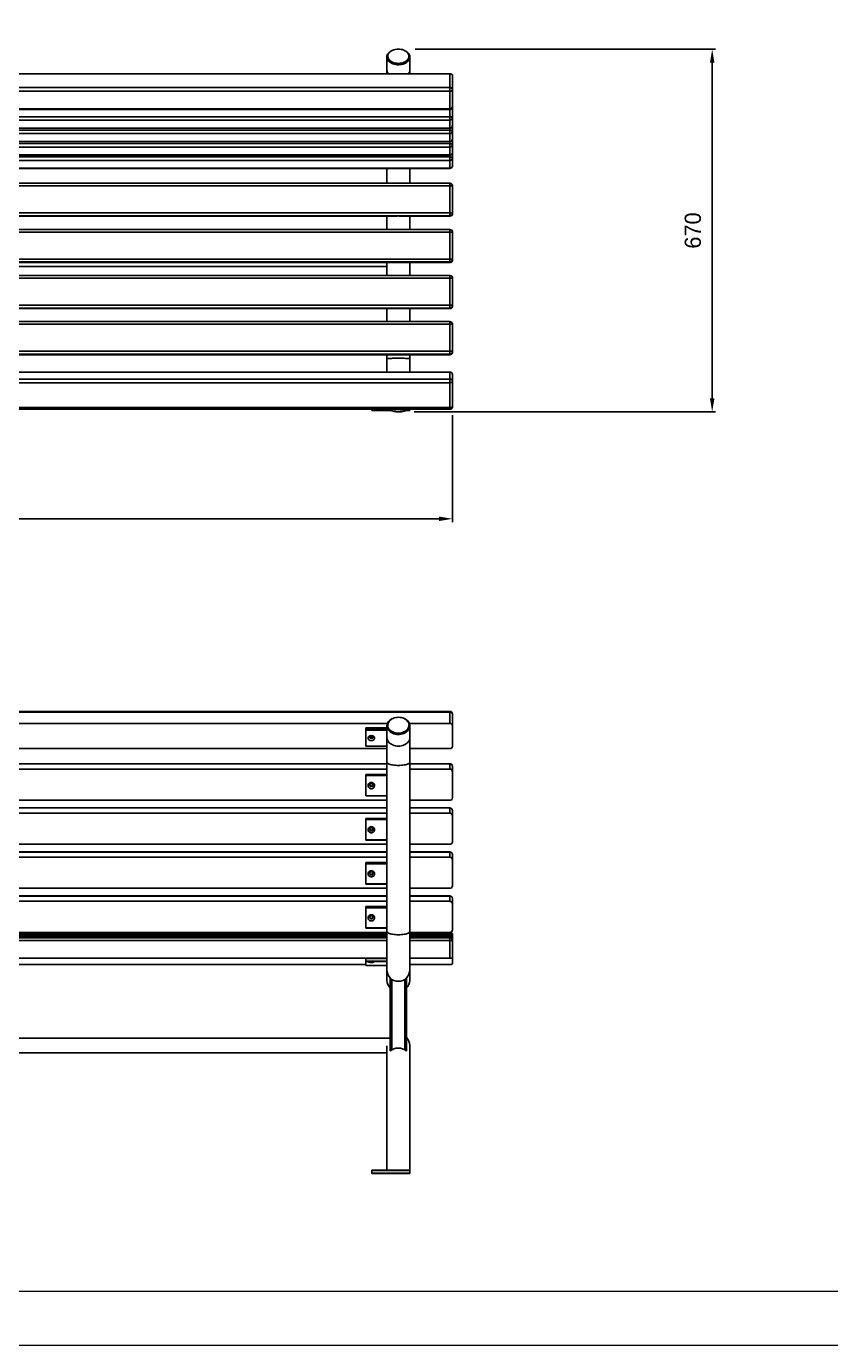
# Model space of a CAD drawing. Header units: millimetres. Extents: x 5242 to 11182, y -3002 to 1198.
# Drawn here: x 6727 to 8212, y -3002 to -567 of the extents above; entities that cross this region are included whole.
import ezdxf

# ---------------------------------------------------------------- set-up
doc = ezdxf.new("R2010")
doc.units = ezdxf.units.MM
doc.header["$PDSIZE"] = -1
doc.layers.add('KONTUR', color=7, linetype='Continuous', lineweight=15)
doc.layers.add('tabelka', color=155, linetype='Continuous')
doc.layers.add('WYMIAR', color=96, linetype='Continuous')
doc.dimstyles.new('1-1', dxfattribs={"dimtxt": 30, "dimasz": 25, "dimexe": 6.25, "dimexo": 30, "dimgap": 20.625, "dimtad": 1, "dimdec": 1, "dimtxsty": 'Standard', "dimcen": 0, "dimclrd": 2, "dimclre": 2, "dimclrt": 2, "dimadec": 0, "dimazin": 0, "dimtfac": 1, "dimtdec": 1, "dimtmove": 0, "dimatfit": 3, "dimfxl": 0, "dimarcsym": 0})

# ---------------------------------------------------------------- blocks, each defined once
blk = doc.blocks.new('tyl')
at = {"layer": 'KONTUR', "color": 0, "linetype": 'Continuous', "lineweight": -2}
for p, q in [((3912.2, 765.3), (2122.2, 765.3)), ((3912.2, 764.1), (2122.2, 764.1)), ((3912.2, 764.1), (3912.2, 765.3)), ((3912.2, 742.9), (3912.2, 764.1)), ((3917.2, 760.3), (3917.2, 739.1)), ((3796.8, 742.9), (2237.6, 742.9)), ((3796, 735), (3757.2, 735)), ((3757.2, 734.9), (3757.2, 735)), ((3757.2, 731.7), (3757.2, 734.9)), ((3757.2, 734.9), (3796, 734.9)), ((3757.2, 731), (3757.2, 731.7)), ((3757.2, 731.7), (3796, 731.7)), ((3757.2, 701.1), (3757.2, 731)), ((3757.2, 731), (3796, 731)), ((3796, 738.6), (3796, 717.1)), ((3797.6, 739.9), (3797.6, 738.6)), ((3836.8, 738.6), (3836.8, 739.9)), ((3912.2, 742.9), (3837.6, 742.9)), ((3838.4, 717.1), (3838.4, 738.6)), ((3917.2, 739.1), (3917.2, 700.8)), ((3796, 717.1), (3796, 671.8)), ((3838.4, 671.8), (3838.4, 717.1)), ((3796, 696.9), (2238.4, 696.9)), ((3757.2, 700.9), (3757.2, 701.1)), ((3757.2, 701.1), (3796, 701.1)), ((3757.2, 700.9), (3796, 700.9)), ((3912.2, 696.9), (3838.4, 696.9)), ((3796, 668.7), (2238.4, 668.7)), ((3796, 668.4), (2238.4, 668.4)), ((3796, 658.8), (2238.4, 658.8)), ((3796, 671.8), (3796, 359.3)), ((3838.4, 359.3), (3838.4, 671.8)), ((3912.2, 668.7), (3838.4, 668.7)), ((3912.2, 668.4), (3838.4, 668.4)), ((3912.2, 658.8), (3838.4, 658.8)), ((3912.2, 668.4), (3912.2, 668.7)), ((3912.2, 658.8), (3912.2, 668.4)), ((3917.2, 663.7), (3917.2, 654)), ((3796, 649.1), (3757.2, 649.1)), ((3757.2, 647.6), (3757.2, 649.1)), ((3757.2, 649.1), (3757.2, 649.1)), ((3757.2, 649.1), (3796, 649.1)), ((3757.2, 647), (3757.2, 647.6)), ((3757.2, 647.6), (3796, 647.6)), ((3757.2, 609.7), (3757.2, 647)), ((3757.2, 647), (3796, 647)), ((3917.2, 654), (3917.2, 606.2)), ((3757.2, 609.3), (3757.2, 609.7)), ((3757.2, 609.7), (3796, 609.7)), ((3757.2, 609.3), (3796, 609.3)), ((3796, 601.4), (2238.4, 601.4)), ((3796, 587.3), (2238.4, 587.3)), ((3796, 587.1), (2238.4, 587.1)), ((3912.2, 601.4), (3838.4, 601.4)), ((3912.2, 587.3), (3838.4, 587.3)), ((3912.2, 587.1), (3838.4, 587.1)), ((3912.2, 587.1), (3912.2, 587.3)), ((3912.2, 577.5), (3912.2, 587.1)), ((3796, 577.5), (2238.4, 577.5)), ((3796, 567.8), (3757.2, 567.8)), ((3757.2, 566.3), (3757.2, 567.8)), ((3757.2, 567.8), (3757.2, 567.8)), ((3757.2, 567.8), (3796, 567.8)), ((3757.2, 565.7), (3757.2, 566.3)), ((3757.2, 566.3), (3796, 566.3)), ((3757.2, 528.4), (3757.2, 565.7)), ((3757.2, 565.7), (3796, 565.7)), ((3912.2, 577.5), (3838.4, 577.5)), ((3917.2, 582.3), (3917.2, 572.7)), ((3917.2, 572.7), (3917.2, 524.9)), ((3796, 520.1), (2238.4, 520.1)), ((3757.2, 528), (3757.2, 528.4)), ((3757.2, 528.4), (3796, 528.4)), ((3757.2, 528), (3796, 528)), ((3912.2, 520.1), (3838.4, 520.1)), ((3796, 506), (2238.4, 506)), ((3796, 505.8), (2238.4, 505.8)), ((3796, 496.1), (2238.4, 496.1)), ((3912.2, 506), (3838.4, 506)), ((3912.2, 505.8), (3838.4, 505.8)), ((3912.2, 496.1), (3838.4, 496.1)), ((3912.2, 505.8), (3912.2, 506)), ((3912.2, 496.1), (3912.2, 505.8)), ((3917.2, 501), (3917.2, 491.4)), ((3917.2, 491.4), (3917.2, 443.5)), ((3796, 486.5), (3757.2, 486.5)), ((3757.2, 486.4), (3757.2, 486.5)), ((3757.2, 485), (3757.2, 486.4)), ((3757.2, 486.4), (3796, 486.4)), ((3757.2, 484.3), (3757.2, 485)), ((3757.2, 485), (3796, 485)), ((3757.2, 447.1), (3757.2, 484.3)), ((3757.2, 484.3), (3796, 484.3)), ((3796, 438.8), (2238.4, 438.8)), ((3757.2, 446.7), (3757.2, 447.1)), ((3757.2, 447.1), (3796, 447.1)), ((3757.2, 446.7), (3796, 446.7)), ((3912.2, 438.8), (3838.4, 438.8)), ((3796, 424.7), (2238.4, 424.7)), ((3796, 424.4), (2238.4, 424.4)), ((3796, 414.8), (2238.4, 414.8)), ((3912.2, 424.7), (3838.4, 424.7)), ((3912.2, 424.4), (3838.4, 424.4)), ((3912.2, 414.8), (3838.4, 414.8)), ((3912.2, 424.4), (3912.2, 424.7)), ((3912.2, 414.8), (3912.2, 424.4)), ((3917.2, 419.7), (3917.2, 410)), ((3796, 405.1), (3757.2, 405.1)), ((3757.2, 403.6), (3757.2, 405.1)), ((3757.2, 405.1), (3757.2, 405.1)), ((3757.2, 405.1), (3796, 405.1)), ((3757.2, 403), (3757.2, 403.6)), ((3757.2, 403.6), (3796, 403.6)), ((3757.2, 365.7), (3757.2, 403)), ((3757.2, 403), (3796, 403)), ((3917.2, 410), (3917.2, 362.2)), ((3757.2, 365.4), (3757.2, 365.7)), ((3757.2, 365.7), (3796, 365.7)), ((3757.2, 365.4), (3796, 365.4)), ((3796, 357.4), (2238.4, 357.4)), ((2238.4, 355.8), (3796, 355.8)), ((3796, 354.8), (2238.4, 354.8)), ((3796, 354.8), (2238.4, 354.8)), ((2238.4, 353), (3796, 353)), ((3796, 351.9), (2238.4, 351.9)), ((3796, 351.9), (2238.4, 351.9)), ((2238.4, 350.2), (3796, 350.2)), ((3796, 349), (2238.4, 349)), ((3796, 349), (2238.4, 349)), ((2238.4, 347.7), (3796, 347.7)), ((3796, 342.6), (2238.4, 342.6)), ((3796, 359.3), (3796, 288.4)), ((3838.4, 288.4), (3838.4, 359.3)), ((3912.2, 357.4), (3838.4, 357.4)), ((3838.4, 355.8), (3912.2, 355.8)), ((3912.2, 354.8), (3838.4, 354.8)), ((3912.2, 354.8), (3838.4, 354.8)), ((3838.4, 353), (3912.2, 353)), ((3912.2, 351.9), (3838.4, 351.9)), ((3912.2, 351.9), (3838.4, 351.9)), ((3838.4, 350.2), (3912.2, 350.2)), ((3912.2, 349), (3838.4, 349)), ((3912.2, 349), (3838.4, 349)), ((3838.4, 347.7), (3912.2, 347.7)), ((3912.2, 342.6), (3838.4, 342.6)), ((3912.2, 355.8), (3912.2, 357.4)), ((3912.2, 354.8), (3912.2, 355.8)), ((3912.2, 353), (3912.2, 354.8)), ((3912.2, 354.8), (3912.2, 354.8)), ((3912.2, 351.9), (3912.2, 353)), ((3912.2, 350.2), (3912.2, 351.9)), ((3912.2, 351.9), (3912.2, 351.9)), ((3912.2, 349), (3912.2, 350.2)), ((3912.2, 347.7), (3912.2, 349)), ((3912.2, 349), (3912.2, 349)), ((3912.2, 342.6), (3912.2, 347.7)), ((3912.2, 309.6), (3912.2, 342.6)), ((3917.2, 352.6), (3917.2, 350.8)), ((3917.2, 350.8), (3917.2, 349.8)), ((3917.2, 349.8), (3917.2, 348)), ((3917.2, 348), (3917.2, 346.9)), ((3917.2, 346.9), (3917.2, 345.2)), ((3917.2, 345.2), (3917.2, 344)), ((3917.2, 344), (3917.2, 342.7)), ((3917.2, 342.7), (3917.2, 309.7)), ((3796, 309.6), (2238.4, 309.6)), ((3757.2, 298.1), (2277.2, 298.1)), ((3757.2, 309.6), (3757.2, 309.4)), ((3757.2, 309.4), (3757.2, 304.4)), ((3757.2, 309.4), (3796, 309.4)), ((3757.2, 304.4), (3757.2, 303.9)), ((3757.2, 304.4), (3796, 304.4)), ((3757.2, 303.9), (3796, 303.9)), ((3757.2, 296.6), (3757.2, 303.9)), ((3757.2, 296.6), (3796, 296.6)), ((3757.2, 296.6), (3757.2, 296.6)), ((3757.2, 296.6), (3796, 296.6)), ((3912.2, 309.6), (3838.4, 309.6)), ((3912.2, 298.1), (3838.4, 298.1)), ((3917.2, 309.7), (3917.2, 300)), ((3796, 288.4), (3796, 268.6)), ((3801.9, 163.3), (3801.9, 273.7)), ((3802, 151.8), (3802, 273.6)), ((3802.2, 139.3), (3802.2, 273.5)), ((3805.2, 140.4), (3805.2, 270.9)), ((3829.2, 140.5), (3829.2, 270.9)), ((3832.2, 139.4), (3832.2, 273.4)), ((3838.4, 268.6), (3838.4, 288.4)), ((3800.8, 162), (2233.6, 162)), ((3796, 148.2), (3796, -81.4)), ((3802, 163.4), (3800.8, 162)), ((3838.4, -81.4), (3838.4, 148.6)), ((2238.4, 135.1), (3796, 135.1)), ((3838.4, -81.4), (3768.4, -81.4)), ((3768.4, -81.4), (3768.4, -81.9)), ((3838.4, -81.9), (3768.4, -81.9)), ((3768.4, -81.9), (3768.4, -86.9)), ((3838.4, -86.9), (3768.4, -86.9)), ((3768.4, -86.9), (3768.4, -87.4)), ((3838.4, -87.4), (3768.4, -87.4)), ((3838.4, -81.4), (3838.4, -81.9)), ((3838.4, -81.9), (3838.4, -86.9)), ((3838.4, -86.9), (3838.4, -87.4))]:
    blk.add_line(p, q, dxfattribs=at)
at = {"layer": 'KONTUR', "color": 0, "linetype": 'Continuous', "lineweight": -2, "flags": 128}
for points in [[(3807.8, 752.7), (3807.1, 752.5), (3804.8, 751.4), (3802.6, 750), (3800.7, 748.5), (3799.1, 746.9), (3797.8, 745), (3796.9, 743.1), (3796.2, 741.1), (3796, 739), (3796.1, 737), (3796.6, 735), (3797.4, 733), (3798.5, 731.1), (3800, 729.4), (3801.8, 727.8), (3803.8, 726.4), (3806.1, 725.2), (3808.5, 724.2), (3811.1, 723.5)], [(3811.6, 726), (3814.2, 725.5), (3816.8, 725.4), (3819.5, 725.5), (3822.1, 725.8), (3824.7, 726.5), (3827.1, 727.4), (3829.3, 728.5), (3831.3, 729.8), (3833, 731.3), (3834.4, 733), (3835.5, 734.8), (3836.3, 736.7), (3836.7, 738.7), (3836.8, 740.7), (3836.4, 742.6), (3835.8, 744.6), (3834.7, 746.4), (3833.4, 748.1), (3831.7, 749.7), (3829.8, 751.1), (3827.7, 752.2), (3825.3, 753.2), (3822.8, 753.9), (3820.2, 754.3), (3817.5, 754.5), (3814.8, 754.4), (3812.2, 754), (3809.7, 753.4), (3807.3, 752.5), (3805.1, 751.4), (3803.1, 750.1), (3801.4, 748.5), (3799.9, 746.9), (3798.8, 745), (3798.1, 743.1), (3797.7, 741.2), (3797.6, 739.2), (3797.9, 737.2), (3798.6, 735.3), (3799.6, 733.5), (3801, 731.7), (3802.6, 730.2), (3804.5, 728.8), (3806.7, 727.6), (3809.1, 726.7), (3811.6, 726)], [(3797.6, 738.6), (3797.6, 737.8), (3797.9, 735.9), (3798.6, 733.9), (3799.6, 732.1), (3801, 730.4), (3802.6, 728.8), (3804.5, 727.5), (3806.7, 726.3), (3809.1, 725.3), (3811.6, 724.6)], [(3811.1, 723.5), (3813.8, 723), (3816.6, 722.8), (3819.3, 722.9), (3822.1, 723.3), (3824.7, 723.9), (3827.2, 724.7), (3829.6, 725.8), (3831.7, 727.1), (3833.6, 728.6), (3835.2, 730.3), (3836.5, 732.1), (3837.5, 734.1), (3838.1, 736.1), (3838.4, 738.1), (3838.3, 740.2), (3837.8, 742.2), (3837, 744.2), (3835.8, 746.1), (3834.4, 747.8), (3832.6, 749.4), (3830.6, 750.8), (3828.3, 752), (3826.5, 752.7)], [(3811.6, 724.6), (3814.2, 724.2), (3816.8, 724), (3819.5, 724.1), (3822.1, 724.5), (3824.7, 725.1), (3827.1, 726), (3829.3, 727.1), (3831.3, 728.5), (3833, 730), (3834.4, 731.7), (3835.5, 733.5), (3836.3, 735.4), (3836.7, 737.3), (3836.8, 738.6)], [(3767.2, 720.7), (3768.7, 720.5), (3770.1, 720.1), (3771.3, 719.4), (3772.2, 718.5), (3772.9, 717.5), (3773.2, 716.3), (3773.1, 715.2), (3772.6, 714.1), (3771.8, 713.1), (3770.7, 712.3), (3769.4, 711.8), (3767.9, 711.5), (3766.4, 711.5), (3765, 711.8), (3763.7, 712.3), (3762.6, 713.1), (3761.7, 714.1), (3761.3, 715.2), (3761.2, 716.3), (3761.5, 717.5), (3762.1, 718.5), (3763.1, 719.4), (3764.3, 720.1), (3765.7, 720.5), (3767.2, 720.7)], [(3767.2, 720.3), (3766.2, 720.1), (3765.3, 719.7), (3764.6, 719.1), (3764.2, 718.4), (3764.2, 717.6), (3764.6, 716.8), (3765.3, 716.2), (3766.2, 715.8), (3767.2, 715.7), (3768.2, 715.8), (3769.1, 716.2), (3769.8, 716.8), (3770.1, 717.6), (3770.1, 718.4), (3769.8, 719.1), (3769.1, 719.7), (3768.2, 720.1), (3767.2, 720.3)], [(3838.4, 717.1), (3838.2, 715), (3837.7, 713), (3836.8, 711), (3835.5, 709.2), (3834, 707.5), (3832.2, 705.9), (3830.1, 704.6), (3827.8, 703.4), (3825.3, 702.5), (3822.7, 701.8), (3819.9, 701.4), (3817.2, 701.3), (3814.4, 701.4), (3811.7, 701.8), (3809.1, 702.5), (3806.6, 703.4), (3804.3, 704.6), (3802.2, 705.9), (3800.4, 707.5), (3798.8, 709.2), (3797.6, 711), (3796.7, 713), (3796.2, 715), (3796, 717.1), (3796, 717.1)], [(3796, 671.8), (3796.2, 671), (3796.7, 670.2), (3797.6, 669.5), (3798.8, 668.7), (3800.4, 668.1), (3802.2, 667.5), (3804.3, 666.9), (3806.6, 666.5), (3809.1, 666.1), (3811.7, 665.9), (3814.4, 665.7), (3817.2, 665.7)], [(3817.2, 665.7), (3819.9, 665.7), (3822.7, 665.9), (3825.3, 666.1), (3827.8, 666.5), (3830.1, 666.9), (3832.2, 667.5), (3834, 668.1), (3835.5, 668.7), (3836.8, 669.5), (3837.7, 670.2), (3838.2, 671), (3838.4, 671.8)], [(3767.2, 634.1), (3768.7, 633.9), (3770.1, 633.4), (3771.3, 632.5), (3772.2, 631.4), (3772.9, 630.1), (3773.2, 628.7), (3773.1, 627.3), (3772.6, 625.9), (3771.8, 624.7), (3770.7, 623.7), (3769.4, 623), (3767.9, 622.7), (3766.4, 622.7), (3765, 623), (3763.7, 623.7), (3762.6, 624.7), (3761.7, 625.9), (3761.3, 627.3), (3761.2, 628.7), (3761.5, 630.1), (3762.1, 631.4), (3763.1, 632.5), (3764.3, 633.4), (3765.7, 633.9), (3767.2, 634.1)], [(3767.2, 632.1), (3766.2, 631.9), (3765.3, 631.4), (3764.6, 630.7), (3764.2, 629.7), (3764.2, 628.7), (3764.6, 627.8), (3765.3, 627), (3766.2, 626.5), (3767.2, 626.4), (3768.2, 626.5), (3769.1, 627), (3769.8, 627.8), (3770.1, 628.7), (3770.1, 629.7), (3769.8, 630.7), (3769.1, 631.4), (3768.2, 631.9), (3767.2, 632.1)], [(3767.2, 552.8), (3768.7, 552.6), (3770.1, 552), (3771.3, 551.2), (3772.2, 550.1), (3772.9, 548.8), (3773.2, 547.4), (3773.1, 545.9), (3772.6, 544.6), (3771.8, 543.4), (3770.7, 542.4), (3769.4, 541.7), (3767.9, 541.3), (3766.4, 541.3), (3765, 541.7), (3763.7, 542.4), (3762.6, 543.4), (3761.7, 544.6), (3761.3, 545.9), (3761.2, 547.4), (3761.5, 548.8), (3762.1, 550.1), (3763.1, 551.2), (3764.3, 552), (3765.7, 552.6), (3767.2, 552.8)], [(3767.2, 550.8), (3766.2, 550.6), (3765.3, 550.1), (3764.6, 549.3), (3764.2, 548.4), (3764.2, 547.4), (3764.6, 546.5), (3765.3, 545.7), (3766.2, 545.2), (3767.2, 545), (3768.2, 545.2), (3769.1, 545.7), (3769.8, 546.5), (3770.1, 547.4), (3770.1, 548.4), (3769.8, 549.3), (3769.1, 550.1), (3768.2, 550.6), (3767.2, 550.8)], [(3767.2, 471.4), (3768.7, 471.2), (3770.1, 470.7), (3771.3, 469.9), (3772.2, 468.8), (3772.9, 467.5), (3773.2, 466.1), (3773.1, 464.6), (3772.6, 463.2), (3771.8, 462), (3770.7, 461.1), (3769.4, 460.4), (3767.9, 460), (3766.4, 460), (3765, 460.4), (3763.7, 461.1), (3762.6, 462), (3761.7, 463.2), (3761.3, 464.6), (3761.2, 466.1), (3761.5, 467.5), (3762.1, 468.8), (3763.1, 469.9), (3764.3, 470.7), (3765.7, 471.2), (3767.2, 471.4)], [(3767.2, 469.4), (3766.2, 469.3), (3765.3, 468.8), (3764.6, 468), (3764.2, 467.1), (3764.2, 466.1), (3764.6, 465.1), (3765.3, 464.4), (3766.2, 463.9), (3767.2, 463.7), (3768.2, 463.9), (3769.1, 464.4), (3769.8, 465.1), (3770.1, 466.1), (3770.1, 467.1), (3769.8, 468), (3769.1, 468.8), (3768.2, 469.3), (3767.2, 469.4)], [(3767.2, 390.1), (3768.7, 389.9), (3770.1, 389.4), (3771.3, 388.5), (3772.2, 387.4), (3772.9, 386.1), (3773.2, 384.7), (3773.1, 383.3), (3772.6, 381.9), (3771.8, 380.7), (3770.7, 379.7), (3769.4, 379), (3767.9, 378.7), (3766.4, 378.7), (3765, 379), (3763.7, 379.7), (3762.6, 380.7), (3761.7, 381.9), (3761.3, 383.3), (3761.2, 384.7), (3761.5, 386.1), (3762.1, 387.4), (3763.1, 388.5), (3764.3, 389.4), (3765.7, 389.9), (3767.2, 390.1)], [(3767.2, 388.1), (3766.2, 387.9), (3765.3, 387.4), (3764.6, 386.7), (3764.2, 385.7), (3764.2, 384.7), (3764.6, 383.8), (3765.3, 383), (3766.2, 382.5), (3767.2, 382.4), (3768.2, 382.5), (3769.1, 383), (3769.8, 383.8), (3770.1, 384.7), (3770.1, 385.7), (3769.8, 386.7), (3769.1, 387.4), (3768.2, 387.9), (3767.2, 388.1)], [(3796, 359.3), (3796.2, 358.5), (3796.7, 357.7), (3797.6, 357), (3798.8, 356.3), (3800.4, 355.6), (3802.2, 355), (3804.3, 354.4), (3806.6, 354), (3809.1, 353.6), (3811.7, 353.4), (3814.4, 353.2), (3817.2, 353.2)], [(3817.2, 353.2), (3819.9, 353.2), (3822.7, 353.4), (3825.3, 353.6), (3827.8, 354), (3830.1, 354.4), (3832.2, 355), (3834, 355.6), (3835.5, 356.3), (3836.8, 357), (3837.7, 357.7), (3838.2, 358.5), (3838.4, 359.3)], [(3917.1, 350.8), (3917.1, 350.8), (3917.2, 350.8)], [(3917.1, 348), (3917.1, 348), (3917.2, 348)], [(3917.1, 345.1), (3917.1, 345.1), (3917.2, 345.2)], [(3773.1, 303.9), (3773.1, 303.8), (3772.6, 303.3), (3771.8, 302.8), (3770.7, 302.4), (3769.4, 302.1), (3767.9, 301.9), (3766.4, 301.9), (3765, 302.1), (3763.7, 302.4), (3762.6, 302.8), (3761.7, 303.3), (3761.3, 303.8), (3761.3, 303.9)], [(3912.2, 298.1), (3913.2, 298.1), (3914.1, 298.2), (3915, 298.4), (3915.7, 298.6), (3916.3, 298.9), (3916.8, 299.3), (3917.1, 299.6), (3917.2, 300)]]:
    blk.add_lwpolyline(points, dxfattribs=at)
at = {"layer": 'KONTUR', "color": 0, "linetype": 'Continuous', "lineweight": -2}
for centre, radius, start, end in [((3912.2, 760.3), 5, 0, 90), ((3912.7, 759.6), 4.53, 8.5523, 96.5398), ((3912.7, 738.4), 4.53, 8.5519, 96.541), ((3767.2, 720.9), 3.37, 216.1102, 323.8898), ((3912.7, 701.4), 4.53, 263.459, 351.4481), ((3912.2, 663.7), 5, 0, 90), ((3912.3, 663.5), 4.89, 1.3081, 91.2507), ((3912.3, 653.9), 4.89, 1.3088, 91.2499), ((3767.2, 630.2), 3.02, 190.4807, 349.5193), ((3912.3, 606.3), 4.89, 268.7493, 358.6919), ((3912.2, 582.3), 5, 0, 90), ((3912.3, 582.2), 4.89, 1.3085, 91.2509), ((3912.3, 572.6), 4.89, 1.3085, 91.2509), ((3767.2, 548.9), 3.02, 190.4823, 349.5177), ((3912.3, 525), 4.89, 268.7505, 358.6908), ((3912.2, 501), 5, 0, 90), ((3912.3, 500.9), 4.89, 1.3088, 91.2499), ((3912.3, 491.2), 4.89, 1.3088, 91.2499), ((3767.2, 467.6), 3.02, 190.4807, 349.5193), ((3912.3, 443.7), 4.89, 268.749, 358.6922), ((3912.2, 419.7), 5, 0, 90), ((3912.3, 419.6), 4.89, 1.3086, 91.2501), ((3912.3, 409.9), 4.89, 1.3083, 91.2508), ((3767.2, 386.2), 3.02, 190.482, 349.518), ((3912.3, 362.3), 4.89, 268.7496, 358.6913), ((3912.2, 350.8), 5, 0.0177, 90.0171), ((3912.2, 349.8), 5, 0, 90), ((3912.2, 349.8), 5, 0.018, 90.0168), ((3912.2, 348), 5, 0.0177, 90.0171), ((3912.2, 346.9), 5, 0, 90), ((3912.2, 346.9), 5, 0.018, 90.0168), ((3912.2, 345.2), 5, 0.0177, 90.0171), ((3912.2, 344), 5, 0, 90), ((3912.2, 344), 5, 0.0099, 90.0096), ((3912.2, 342.7), 5, 0.0102, 90.0096), ((3913.4, 390.4), 47.9, 268.5039, 274.4952), ((3912.2, 352.6), 5, 0, 79.4251), ((3912.2, 352.6), 5, 0.0151, 79.541), ((3913.4, 357.5), 47.9, 268.5056, 274.4935), ((3817.2, 288.4), 21.2, 180, 0), ((3814.2, 268.9), 18.2, 180.8456, 228.1338), ((3820.4, 268.7), 18, 310.8104, 359.5287), ((3817.2, 148.6), 21.2, 0, 45.0441)]:
    blk.add_arc(centre, radius, start, end, dxfattribs=at)
for points, knots in [([(3802.2, 139.3), (3802.1, 141.6), (3802.1, 146.4), (3802.1, 150), (3802, 151.8)], [0, 0, 0, 0, 0.498776, 1, 1, 1, 1]), ([(3805.2, 140.4), (3804.8, 140.1), (3804, 139.6), (3803.1, 139.2), (3802.5, 139), (3802.2, 139), (3802.2, 139.2), (3802.2, 139.3)], [0, 0, 0, 0, 0.29094, 0.529551, 0.708209, 0.854505, 1, 1, 1, 1]), ([(3829.2, 140.5), (3828.2, 141.1), (3826.2, 142.3), (3822.8, 143.4), (3819.4, 144.1), (3815.8, 144.1), (3812.3, 143.6), (3808.7, 142.5), (3806.4, 141.2), (3805.2, 140.4)], [0, 0, 0, 0, 0.138199, 0.276391, 0.41464, 0.552888, 0.69035, 0.827815, 1, 1, 1, 1]), ([(3832.2, 139.4), (3832.2, 139.3), (3832.2, 139.2), (3832, 139), (3831.6, 139.1), (3831, 139.3), (3830.1, 139.8), (3829.5, 140.3), (3829.2, 140.5)], [0, 0, 0, 0, 0.062109, 0.205293, 0.343212, 0.541858, 0.798677, 1, 1, 1, 1])]:
    blk.add_open_spline(points, degree=3, knots=knots, dxfattribs=at)
blk = doc.blocks.new('rzut')
at = {"layer": 'KONTUR', "color": 0, "linetype": 'Continuous', "lineweight": -2}
for p, q in [((-1088.4, -1017), (-1113.7, -1017)), ((-1113.7, -2807), (-1113.7, -1017)), ((-1110.5, -1012), (-1085.2, -1012)), ((-1081.4, -1017), (-1088.4, -1017)), ((-1088.4, -2807), (-1088.4, -1017)), ((-1085.2, -1012), (-1053.1, -1012)), ((-1081.4, -1017), (-1081.4, -2807)), ((-1049.3, -1017), (-1081.4, -1017)), ((-1053.1, -1012), (-1032.8, -1012)), ((-1049.3, -2807), (-1049.3, -1017)), ((-1048.1, -1017), (-1049.3, -1017)), ((-1048.1, -2807), (-1048.1, -1017)), ((-1034.3, -1017), (-1048.1, -1017)), ((-1028.1, -1017), (-1034.3, -1017)), ((-1034.3, -2807), (-1034.3, -1017)), ((-1032.8, -1012), (-1018.2, -1012)), ((-1028.1, -1017), (-1028.1, -2807)), ((-1013.4, -1017), (-1028.1, -1017)), ((-1018.2, -1012), (-1008.1, -1012)), ((-1013.4, -2807), (-1013.4, -1017)), ((-1013.2, -1017), (-1013.4, -1017)), ((-1013.2, -2807), (-1013.2, -1017)), ((-1009.6, -1017), (-1013.2, -1017)), ((-1003.3, -1017), (-1009.6, -1017)), ((-1009.6, -2807), (-1009.6, -1017)), ((-1008.1, -1012), (-993.5, -1012)), ((-1003.3, -1017), (-1003.3, -2807)), ((-988.7, -1017), (-1003.3, -1017)), ((-993.5, -1012), (-983.4, -1012)), ((-988.7, -2807), (-988.7, -1017)), ((-988.5, -1017), (-988.7, -1017)), ((-988.5, -2807), (-988.5, -1017)), ((-984.9, -1017), (-988.5, -1017)), ((-978.6, -1017), (-984.9, -1017)), ((-984.9, -2807), (-984.9, -1017)), ((-983.4, -1012), (-968.8, -1012)), ((-978.6, -1017), (-978.6, -2807)), ((-964, -1017), (-978.6, -1017)), ((-968.8, -1012), (-958.7, -1012)), ((-964, -2807), (-964, -1017)), ((-963.8, -1017), (-964, -1017)), ((-963.8, -2807), (-963.8, -1017)), ((-960.2, -1017), (-963.8, -1017)), ((-953.9, -1017), (-960.2, -1017)), ((-960.2, -2807), (-960.2, -1017)), ((-958.7, -1012), (-944.1, -1012)), ((-953.9, -1017), (-953.9, -2807)), ((-939.3, -1017), (-953.9, -1017)), ((-939.3, -2807), (-939.3, -1017)), ((-939.1, -1017), (-939.3, -1017)), ((-939.1, -2807), (-939.1, -1017)), ((-911.7, -1017), (-911.7, -2807)), ((-911.7, -1017), (-911.7, -1017)), ((-906.8, -1017), (-911.7, -1017)), ((-856.9, -1017), (-906.8, -1017)), ((-906.8, -1017), (-906.8, -2807)), ((-906.7, -1012), (-856.7, -1012)), ((-851.7, -1017), (-856.9, -1017)), ((-856.9, -2807), (-856.9, -1017)), ((-856.7, -1012), (-855.9, -1012)), ((-851.7, -1017), (-851.7, -2807)), ((-850.9, -1017), (-851.7, -1017)), ((-850.9, -1110.3), (-850.9, -1017)), ((-826.3, -1017), (-826.3, -2807)), ((-826.3, -1017), (-826.3, -1017)), ((-821.5, -1017), (-826.3, -1017)), ((-771.5, -1017), (-821.5, -1017)), ((-821.5, -1017), (-821.5, -2807)), ((-821.3, -1012), (-771.4, -1012)), ((-766.4, -1017), (-771.5, -1017)), ((-771.5, -2807), (-771.5, -1017)), ((-771.4, -1012), (-770.2, -1012)), ((-766.4, -1017), (-766.4, -2807)), ((-765.2, -1017), (-766.4, -1017)), ((-765.2, -2807), (-765.2, -1017)), ((-741.4, -1017), (-741.4, -2807)), ((-741.4, -1017), (-741.4, -1017)), ((-736.5, -1017), (-741.4, -1017)), ((-686.6, -1017), (-736.5, -1017)), ((-736.5, -1017), (-736.5, -2807)), ((-736.4, -1012), (-686.4, -1012)), ((-681.4, -1017), (-686.6, -1017)), ((-686.6, -2807), (-686.6, -1017)), ((-686.4, -1012), (-685.3, -1012)), ((-681.4, -1017), (-681.4, -2807)), ((-680.3, -1017), (-681.4, -1017)), ((-680.3, -2807), (-680.3, -1017)), ((-656.4, -1017), (-656.4, -2807)), ((-656.4, -1017), (-656.4, -1017)), ((-651.6, -1017), (-656.4, -1017)), ((-601.6, -1017), (-651.6, -1017)), ((-651.6, -1017), (-651.6, -2807)), ((-651.4, -1012), (-601.5, -1012)), ((-596.5, -1017), (-601.6, -1017)), ((-601.6, -2807), (-601.6, -1017)), ((-601.5, -1012), (-600.3, -1012)), ((-596.5, -1017), (-596.5, -2807)), ((-595.3, -1017), (-596.5, -1017)), ((-595.3, -2807), (-595.3, -1017)), ((-550.2, -1017), (-563.1, -1017)), ((-563.1, -2807), (-563.1, -1017)), ((-558.5, -1012), (-545.6, -1012)), ((-543.6, -1017), (-550.2, -1017)), ((-550.2, -2807), (-550.2, -1017)), ((-545.6, -1012), (-499.5, -1012)), ((-543.6, -1017), (-543.6, -2807)), ((-497.6, -1017), (-543.6, -1017)), ((-497.6, -2807), (-497.6, -1017)), ((-494.5, -1017), (-497.6, -1017)), ((-494.5, -2807), (-494.5, -1017)), ((-1144.6, -1092.4), (-1146.1, -1092.4)), ((-1120.7, -1090.8), (-1144.6, -1090.8)), ((-1113.7, -1090.8), (-1120.7, -1090.8)), ((-911.7, -1090.8), (-939.1, -1090.8)), ((-826.3, -1090.8), (-850.9, -1090.8)), ((-741.4, -1090.8), (-765.2, -1090.8)), ((-656.4, -1090.8), (-680.3, -1090.8)), ((-588, -1090.8), (-595.3, -1090.8)), ((-563.1, -1090.8), (-588, -1090.8)), ((-494.5, -1090.8), (-492.6, -1090.8)), ((-492.6, -1090.8), (-492.1, -1090.8)), ((-492.6, -1097.2), (-492.6, -1090.8)), ((-492.1, -1098.2), (-492.1, -1090.8)), ((-850.9, -2710.3), (-850.9, -1113.8)), ((-1146.1, -1131.6), (-1144.6, -1131.6)), ((-1144.6, -1133.2), (-1120.7, -1133.2)), ((-1120.7, -1133.2), (-1113.7, -1133.2)), ((-939.1, -1133.2), (-911.7, -1133.2)), ((-850.9, -1133.2), (-826.3, -1133.2)), ((-765.2, -1133.2), (-741.4, -1133.2)), ((-758.1, -1133.2), (-758.1, -2690.8)), ((-680.3, -1133.2), (-656.4, -1133.2)), ((-595.3, -1133.2), (-588, -1133.2)), ((-588, -1133.2), (-563.1, -1133.2)), ((-492.6, -1160.8), (-492.6, -1126.9)), ((-492.1, -1160.8), (-492.1, -1125.9)), ((-494.5, -1160.8), (-492.6, -1160.8)), ((-492.6, -1160.8), (-492.1, -1160.8))]:
    blk.add_line(p, q, dxfattribs=at)
at = {"layer": 'KONTUR', "color": 0, "linetype": 'Continuous', "lineweight": -2, "flags": 128}
for points in [[(-1113.7, -1017), (-1113.7, -1016.1), (-1113.5, -1015.1), (-1113.2, -1014.3), (-1112.8, -1013.5), (-1112.3, -1012.9), (-1111.7, -1012.4), (-1111.1, -1012.1), (-1110.5, -1012)], [(-1085.2, -1012), (-1085.9, -1012.1), (-1086.5, -1012.4), (-1087, -1012.9), (-1087.5, -1013.5), (-1087.9, -1014.3), (-1088.2, -1015.1), (-1088.4, -1016.1), (-1088.4, -1017)], [(-1032.8, -1012), (-1033.1, -1012.1), (-1033.4, -1012.4), (-1033.7, -1012.9), (-1033.9, -1013.5), (-1034.1, -1014.3), (-1034.2, -1015.1), (-1034.3, -1016.1), (-1034.3, -1017)], [(-1008.1, -1012), (-1008.4, -1012.1), (-1008.7, -1012.4), (-1008.9, -1012.9), (-1009.1, -1013.5), (-1009.3, -1014.3), (-1009.5, -1015.1), (-1009.5, -1016.1), (-1009.6, -1017)], [(-983.4, -1012), (-983.7, -1012.1), (-984, -1012.4), (-984.2, -1012.9), (-984.4, -1013.5), (-984.6, -1014.3), (-984.7, -1015.1), (-984.8, -1016.1), (-984.9, -1017)], [(-958.7, -1012), (-959, -1012.1), (-959.3, -1012.4), (-959.5, -1012.9), (-959.8, -1013.5), (-959.9, -1014.3), (-960.1, -1015.1), (-960.2, -1016.1), (-960.2, -1017)], [(-545.6, -1012), (-545.2, -1012.1), (-544.8, -1012.4), (-544.5, -1012.9), (-544.2, -1013.5), (-543.9, -1014.3), (-543.8, -1015.1), (-543.7, -1016.1), (-543.6, -1017)], [(-497.6, -1017), (-497.6, -1016.1), (-497.7, -1015.1), (-497.9, -1014.3), (-498.2, -1013.5), (-498.5, -1012.9), (-498.8, -1012.4), (-499.2, -1012.1), (-499.5, -1012)], [(-1158.7, -1117.7), (-1159.1, -1115.1), (-1159.2, -1112.4), (-1159.2, -1109.7), (-1158.8, -1107.1), (-1158.3, -1104.6), (-1157.5, -1102.2), (-1156.4, -1099.9), (-1155.3, -1098), (-1153.9, -1096.2), (-1152.4, -1094.8), (-1150.7, -1093.7), (-1149, -1092.9), (-1147.3, -1092.5), (-1145.5, -1092.5), (-1143.7, -1092.8), (-1142, -1093.5), (-1140.3, -1094.5), (-1138.8, -1095.8), (-1137.4, -1097.5), (-1136.1, -1099.4), (-1135.1, -1101.6), (-1134.2, -1103.9), (-1133.6, -1106.4), (-1133.2, -1109), (-1133, -1111.7), (-1133.1, -1114.4), (-1133.4, -1117), (-1134, -1119.5), (-1134.8, -1121.9), (-1135.8, -1124.2), (-1137, -1126.1), (-1138.4, -1127.9), (-1139.9, -1129.3), (-1141.5, -1130.4), (-1143.2, -1131.2), (-1145, -1131.6), (-1146.8, -1131.6), (-1148.6, -1131.3), (-1150.3, -1130.6), (-1152, -1129.6), (-1153.5, -1128.3), (-1154.9, -1126.6), (-1156.2, -1124.7), (-1157.2, -1122.5), (-1158.1, -1120.2), (-1158.7, -1117.7)], [(-1155.2, -1097.9), (-1155, -1097.5), (-1153.6, -1095.6), (-1152.1, -1094), (-1150.5, -1092.7), (-1148.7, -1091.7), (-1146.9, -1091.1), (-1145.1, -1090.9), (-1143.2, -1091), (-1141.4, -1091.4), (-1139.6, -1092.2), (-1137.9, -1093.4), (-1136.3, -1094.9), (-1134.9, -1096.6), (-1133.6, -1098.7), (-1132.6, -1100.9), (-1131.7, -1103.4), (-1131.1, -1106), (-1130.6, -1108.7), (-1130.5, -1111.4), (-1130.5, -1114.2), (-1130.8, -1116.9), (-1131.4, -1119.6), (-1132.2, -1122.1), (-1133.2, -1124.5), (-1134.3, -1126.6), (-1135.7, -1128.5), (-1137.2, -1130.1), (-1138.8, -1131.4), (-1140.6, -1132.4), (-1142.4, -1133), (-1144.2, -1133.2), (-1146.1, -1133.1), (-1147.9, -1132.7), (-1149.7, -1131.9), (-1151.4, -1130.7), (-1153, -1129.2), (-1154.4, -1127.5), (-1155.2, -1126.2)], [(-1144.6, -1092.4), (-1144, -1092.5), (-1142.2, -1092.8), (-1140.5, -1093.5), (-1138.8, -1094.5), (-1137.3, -1095.8), (-1135.9, -1097.5), (-1134.6, -1099.4), (-1133.6, -1101.6), (-1132.7, -1103.9), (-1132.1, -1106.4), (-1131.7, -1109), (-1131.5, -1111.7), (-1131.6, -1114.4), (-1132, -1117), (-1132.5, -1119.5), (-1133.3, -1121.9), (-1134.3, -1124.2), (-1135.5, -1126.1), (-1136.9, -1127.9), (-1138.4, -1129.3), (-1140, -1130.4), (-1141.8, -1131.2), (-1143.5, -1131.6), (-1144.6, -1131.6)], [(-588.7, -1112), (-588.7, -1109.3), (-588.7, -1106.6), (-588.6, -1103.9), (-588.6, -1101.4), (-588.5, -1099.1), (-588.5, -1097.1), (-588.4, -1095.2), (-588.3, -1093.7), (-588.3, -1092.5), (-588.2, -1091.6), (-588.1, -1091), (-588, -1090.8)], [(-494.5, -1129.7), (-494.2, -1129.3), (-493.2, -1127.9), (-492.3, -1126.1), (-491.5, -1124.2), (-490.8, -1121.9), (-490.3, -1119.5), (-489.9, -1117), (-489.7, -1114.4), (-489.6, -1111.7), (-489.7, -1109), (-490, -1106.4), (-490.4, -1103.9), (-491, -1101.6), (-491.7, -1099.4), (-492.5, -1097.5), (-493.4, -1095.8), (-494.4, -1094.5), (-494.5, -1094.4)], [(-494.5, -1094.9), (-493.6, -1096.6), (-492.8, -1098.7), (-492.1, -1100.9), (-491.5, -1103.4), (-491.1, -1106), (-490.8, -1108.7), (-490.7, -1111.4), (-490.7, -1114.2), (-490.9, -1116.9), (-491.3, -1119.6), (-491.8, -1122.1), (-492.5, -1124.5), (-493.3, -1126.6), (-494.2, -1128.5), (-494.5, -1129.2)], [(-588, -1133.2), (-588.1, -1133.1), (-588.2, -1132.5), (-588.3, -1131.6), (-588.3, -1130.4), (-588.4, -1128.9), (-588.5, -1127), (-588.5, -1125), (-588.6, -1122.6), (-588.6, -1120.2), (-588.7, -1117.5), (-588.7, -1114.8), (-588.7, -1112)]]:
    blk.add_lwpolyline(points, dxfattribs=at)
at = {"layer": 'KONTUR', "color": 0, "linetype": 'Continuous', "lineweight": -2}
for centre, radius, start, end in [((-1085.9, -1016.5), 4.53, 353.4596, 81.4479), ((-1053.1, -1017), 5, 0, 90), ((-1053.8, -1016.5), 4.53, 353.4596, 81.4479), ((-1033, -1016.9), 4.89, 358.7497, 88.6915), ((-1018.2, -1017), 5, 0, 90), ((-1018.3, -1016.9), 4.89, 358.7496, 88.6913), ((-1008.2, -1016.9), 4.89, 358.7496, 88.6913), ((-993.5, -1017), 5, 0, 90), ((-993.6, -1016.9), 4.89, 358.7496, 88.6913), ((-983.5, -1016.9), 4.89, 358.7492, 88.6917), ((-968.8, -1017), 5, 0, 90), ((-968.9, -1016.9), 4.89, 358.7494, 88.6917), ((-958.8, -1016.9), 4.89, 358.7497, 88.6914), ((-944.1, -1017), 5, 0, 90), ((-944.2, -1016.9), 4.89, 358.7494, 88.6915), ((-906.7, -1017), 5, 90, 180), ((-859, -1015.8), 47.9, 175.5056, 181.4952), ((-809, -1015.8), 47.9, 175.5058, 181.4951), ((-856.7, -1017), 5, 359.9907, 89.9897), ((-855.9, -1017), 5, 359.9907, 89.9899), ((-821.3, -1017), 5, 90, 180), ((-785.6, -1015.8), 36, 174.0134, 181.989), ((-735.6, -1015.8), 36, 174.0134, 181.9891), ((-771.4, -1017), 5, 359.983, 89.9821), ((-770.2, -1017), 5, 359.983, 89.9821), ((-736.4, -1017), 5, 90, 180), ((-700.6, -1015.8), 36, 174.0134, 181.989), ((-650.6, -1015.8), 36, 174.0135, 181.989), ((-686.4, -1017), 5, 359.983, 89.9821), ((-685.3, -1017), 5, 359.9831, 89.9821), ((-651.4, -1017), 5, 90, 180), ((-615.6, -1015.8), 36, 174.0134, 181.989), ((-565.7, -1015.8), 36, 174.0133, 181.9892), ((-601.5, -1017), 5, 359.983, 89.9821), ((-600.3, -1017), 5, 359.9829, 89.9821), ((-558.3, -1016.9), 4.81, 92.4688, 182.2717), ((-545.4, -1016.9), 4.81, 92.4689, 182.2717), ((-499.5, -1017), 5, 0, 90), ((-1121, -1101.7), 10.8, 48.1134, 88.7707), ((-1121, -1122.4), 10.8, 271.2301, 311.8867)]:
    blk.add_arc(centre, radius, start, end, dxfattribs=at)
blk = doc.blocks.new('*D10')
at = {"layer": 'Defpoints', "color": 0}
for p in [(7415, -609.1), (7413.1, -1278.7), (7993.5, -1278.7)]:
    blk.add_point(p, dxfattribs=at)
at = {"layer": 'WYMIAR', "color": 2, "lineweight": -2}
for p, q in [((7445, -609.1), (7999.8, -609.1)), ((7993.5, -634.1), (7993.5, -1253.7)), ((7443.1, -1278.7), (7999.8, -1278.7))]:
    blk.add_line(p, q, dxfattribs=at)
at = {"layer": 'WYMIAR', "color": 2}
for points in [[(7989.4, -634.1), (7997.7, -634.1), (7993.5, -609.1)], [(7989.4, -1253.7), (7997.7, -1253.7), (7993.5, -1278.7)]]:
    blk.add_solid(points, dxfattribs=at)
at = {"layer": 'WYMIAR', "color": 2, "insert": (7957.9, -943.9), "char_height": 30, "attachment_point": 5, "rotation": 90}
blk.add_mtext('670', dxfattribs=at)
blk = doc.blocks.new('*D11')
at = {"layer": 'Defpoints', "color": 0}
for p in [(5714.1, -1254.6), (7514.1, -1254.6), (7514.1, -1476)]:
    blk.add_point(p, dxfattribs=at)
at = {"layer": 'WYMIAR', "color": 2, "lineweight": -2}
for p, q in [((5714.1, -1284.6), (5714.1, -1482.3)), ((7514.1, -1284.6), (7514.1, -1482.3)), ((5739.1, -1476), (7489.1, -1476))]:
    blk.add_line(p, q, dxfattribs=at)
at = {"layer": 'WYMIAR', "color": 2}
for points in [[(5739.1, -1471.9), (5739.1, -1480.2), (5714.1, -1476)], [(7489.1, -1471.9), (7489.1, -1480.2), (7514.1, -1476)]]:
    blk.add_solid(points, dxfattribs=at)
at = {"layer": 'WYMIAR', "color": 2, "insert": (6614.1, -1440.4), "char_height": 30, "attachment_point": 5}
blk.add_mtext('1800', dxfattribs=at)

msp = doc.modelspace()

# ---------------------------------------------------------------- linework, layer by layer
at = {"layer": 'tabelka', "lineweight": 5}
for points in [[(5242.17, 1197.87), (11182.17, 1197.87), (11182.17, -3002.13), (5242.17, -3002.13)], [(5342.17, 1097.87), (11082.17, 1097.87), (11082.17, -2902.13), (5342.17, -2902.13)]]:
    msp.add_lwpolyline(points, close=True, dxfattribs=at)

# ---------------------------------------------------------------- block references
at = {"rotation": 270}
msp.add_blockref('rzut', (8526.1, -1768.34), dxfattribs=at)
msp.add_blockref('tyl', (3596.87, -2596.87))

# ---------------------------------------------------------------- dimensions: what is measured, and where the dimension line sits
at = {"layer": 'WYMIAR'}
dim = msp.add_linear_dim(base=(7993.54, -1278.7), p1=(7415.05, -609.14), p2=(7413.05, -1278.7), angle=90, text='670', dimstyle='1-1', dxfattribs=at)
dim.commit()
dim.dimension.update_dxf_attribs({"geometry": '*D10', "text_midpoint": (7957.92, -943.92)})
dim = msp.add_linear_dim(base=(7514.05, -1476.02), p1=(5714.05, -1254.6), p2=(7514.05, -1254.6), dimstyle='1-1', dxfattribs=at)
dim.commit()
dim.dimension.update_dxf_attribs({"geometry": '*D11', "text_midpoint": (6614.05, -1440.4)})

doc.saveas('drawing.dxf')
